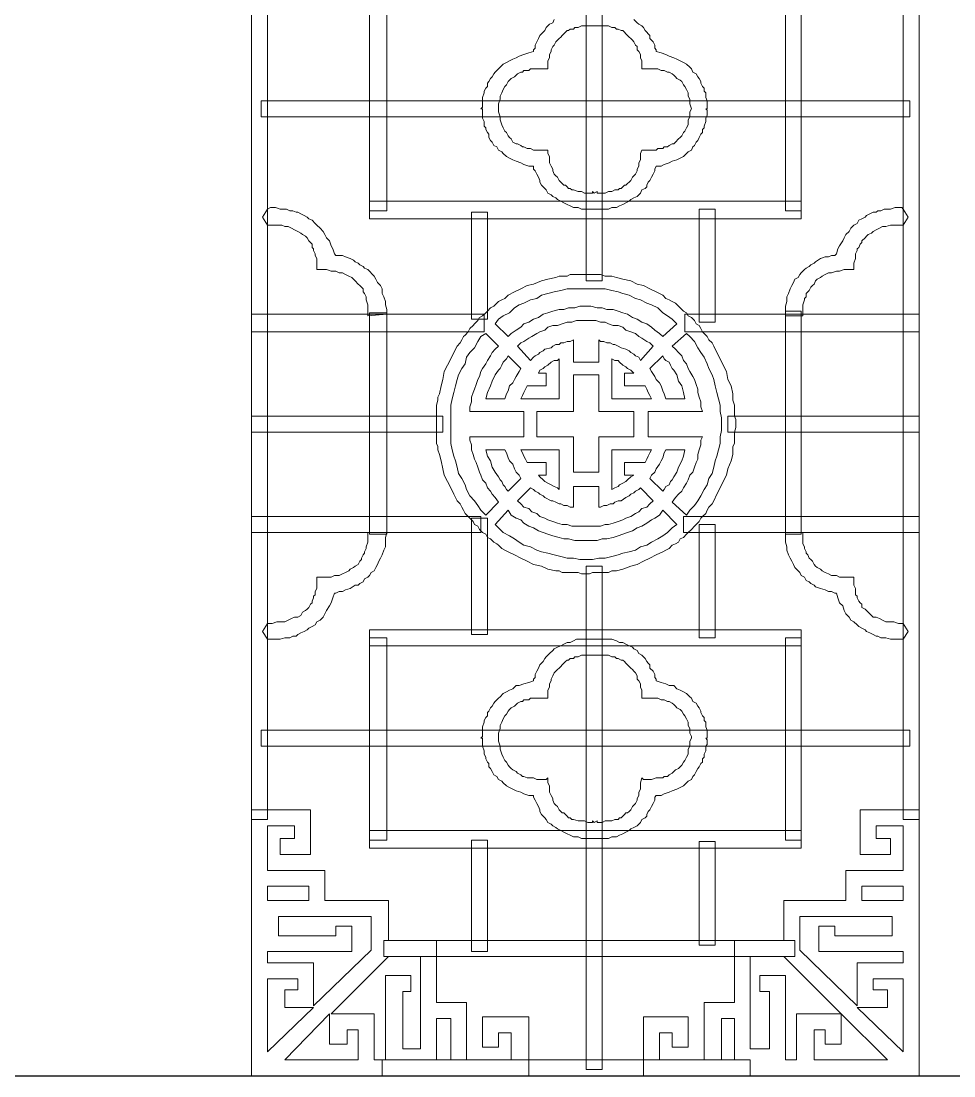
# Model space of a CAD drawing. Extents: x -66030 to 95157, y -13132 to 45879.
# Drawn here: x -54355 to -52068, y 24423 to 27008 of the extents above; entities that cross this region are included whole.
import ezdxf

# ---------------------------------------------------------------- set-up
doc = ezdxf.new("R2010")
doc.units = 0
doc.header["$LTSCALE"] = 100
doc.header["$MEASUREMENT"] = 0
doc.layers.get('0').update_dxf_attribs({"linetype": 'CONTINUOUS'})
doc.layers.add('3', color=11, linetype='CONTINUOUS')

msp = doc.modelspace()

# ---------------------------------------------------------------- linework, layer by layer
at = {"lineweight": 0}
for points in [[(-53790, 25051.4), (-53790, 28512.1), (-53750.9, 28512.1), (-53750.9, 25051.4), (-53790, 25051.4)], [(-52153.4, 25051.4), (-52153.4, 28512.1), (-52192.4, 28512.1), (-52192.4, 25051.4), (-52153.4, 25051.4)], [(-52969.7, 26371.7), (-52969.7, 27211.4), (-52930.7, 27211.4), (-52930.7, 26371.7), (-52969.7, 26371.7)], [(-53500.9, 26543.5), (-53500.9, 27043.5), (-53458, 27043.5), (-53458, 26543.5), (-53500.9, 26543.5)], [(-52481.5, 26543.5), (-52481.5, 27043.5), (-52442.4, 27043.5), (-52442.4, 26543.5), (-52481.5, 26543.5)], [(-52711.9, 26793.5), (-52711.9, 26793.5), (-52715.8, 26785.7), (-52715.8, 26774), (-52719.7, 26766.2), (-52719.7, 26754.4), (-52723.6, 26746.6), (-52727.6, 26738.8), (-52731.5, 26734.9), (-52735.4, 26727.1), (-52739.3, 26723.2), (-52743.2, 26719.3), (-52751, 26711.5), (-52754.9, 26707.6), (-52758.8, 26707.6), (-52766.6, 26703.7), (-52770.5, 26699.8), (-52778.3, 26699.8), (-52782.2, 26695.8), (-52786.1, 26695.8), (-52794, 26695.8), (-52797.9, 26691.9), (-52809.6, 26691.9), (-52817.4, 26691.9), (-52825.2, 26691.9), (-52829.1, 26691.9), (-52833, 26691.9), (-52836.9, 26684.1), (-52836.9, 26676.3), (-52836.9, 26668.5), (-52840.8, 26660.7), (-52840.8, 26652.9), (-52844.7, 26645.1), (-52844.7, 26641.2), (-52848.6, 26633.4), (-52852.5, 26629.4), (-52856.4, 26625.5), (-52860.4, 26617.7), (-52864.3, 26613.8), (-52868.2, 26609.9), (-52872.1, 26606), (-52876, 26606), (-52879.9, 26602.1), (-52883.8, 26598.2), (-52887.7, 26598.2), (-52891.6, 26594.3), (-52899.4, 26594.3), (-52907.2, 26590.4), (-52915, 26590.4), (-52922.8, 26586.5), (-52930.7, 26586.5), (-52938.5, 26586.5), (-52942.4, 26586.5), (-52942.4, 26590.4), (-52950.2, 26586.5), (-52954.1, 26590.4), (-52954.1, 26586.5), (-52961.9, 26586.5), (-52965.8, 26586.5), (-52973.6, 26586.5), (-52981.4, 26590.4), (-52989.3, 26590.4), (-53001, 26594.3), (-53004.9, 26594.3), (-53008.8, 26598.2), (-53012.7, 26598.2), (-53016.6, 26602.1), (-53020.5, 26606), (-53024.4, 26606), (-53028.3, 26609.9), (-53032.2, 26613.8), (-53036.1, 26617.7), (-53040, 26625.5), (-53043.9, 26629.4), (-53047.8, 26633.4), (-53051.7, 26641.2), (-53051.7, 26645.1), (-53055.7, 26652.9), (-53059.6, 26660.7), (-53059.6, 26668.5), (-53059.6, 26676.3), (-53063.5, 26684.1), (-53063.5, 26691.9), (-53067.4, 26691.9), (-53075.2, 26691.9), (-53079.1, 26691.9), (-53090.8, 26691.9), (-53098.6, 26691.9), (-53106.4, 26695.8), (-53110.3, 26695.8), (-53114.2, 26695.8), (-53122.1, 26699.8), (-53126, 26699.8), (-53129.9, 26703.7), (-53137.7, 26707.6), (-53141.6, 26707.6), (-53149.4, 26711.5), (-53153.3, 26719.3), (-53157.2, 26723.2), (-53161.1, 26727.1), (-53165, 26734.9), (-53168.9, 26738.8), (-53172.8, 26746.6), (-53176.7, 26754.4), (-53180.6, 26766.2), (-53180.6, 26774), (-53184.5, 26785.7), (-53184.5, 26793.5), (-53184.5, 26793.5), (-53184.5, 26805.2), (-53180.6, 26816.9), (-53180.6, 26824.7), (-53176.7, 26832.6), (-53172.8, 26840.4), (-53168.9, 26848.2), (-53165, 26852.1), (-53161.1, 26859.9), (-53157.2, 26863.8), (-53153.3, 26867.7), (-53145.5, 26871.6), (-53141.6, 26875.5), (-53137.7, 26879.4), (-53129.9, 26883.3), (-53126, 26883.3), (-53122.1, 26887.2), (-53114.2, 26887.2), (-53110.3, 26887.2), (-53106.4, 26891.1), (-53098.6, 26891.1), (-53090.8, 26891.1), (-53083, 26891.1), (-53075.2, 26891.1), (-53067.4, 26891.1), (-53063.5, 26891.1), (-53063.5, 26899), (-53063.5, 26910.7), (-53059.6, 26918.5), (-53059.6, 26926.3), (-53055.7, 26934.1), (-53055.7, 26938), (-53051.7, 26945.8), (-53047.8, 26949.7), (-53043.9, 26957.5), (-53040, 26961.5), (-53036.1, 26965.4), (-53032.2, 26969.3), (-53028.3, 26973.2), (-53024.4, 26977.1), (-53020.5, 26981), (-53016.6, 26984.9), (-53012.7, 26984.9), (-53008.8, 26988.8), (-53001, 26988.8), (-52997.1, 26992.7), (-52989.3, 26992.7), (-52981.4, 26996.6), (-52973.6, 26996.6), (-52965.8, 26996.6), (-52958, 26996.6), (-52954.1, 26996.6), (-52954.1, 26996.6), (-52950.2, 26996.6), (-52946.3, 26996.6), (-52946.3, 26996.6), (-52938.5, 26996.6), (-52934.6, 26996.6), (-52926.8, 26996.6), (-52915, 26996.6), (-52907.2, 26992.7), (-52899.4, 26992.7), (-52895.5, 26988.8), (-52891.6, 26988.8), (-52883.8, 26984.9), (-52879.9, 26984.9), (-52876, 26981), (-52872.1, 26977.1), (-52868.2, 26973.2), (-52864.3, 26969.3), (-52860.4, 26965.4), (-52856.4, 26961.5), (-52852.5, 26957.5), (-52848.6, 26949.7), (-52844.7, 26945.8), (-52844.7, 26938), (-52840.8, 26934.1), (-52836.9, 26926.3), (-52836.9, 26918.5), (-52833, 26910.7), (-52833, 26899), (-52833, 26891.1), (-52829.1, 26891.1), (-52821.3, 26891.1), (-52817.4, 26891.1), (-52805.7, 26891.1), (-52797.9, 26891.1), (-52794, 26891.1), (-52786.1, 26887.2), (-52782.2, 26887.2), (-52778.3, 26887.2), (-52770.5, 26883.3), (-52766.6, 26883.3), (-52758.8, 26879.4), (-52754.9, 26875.5), (-52751, 26871.6), (-52747.1, 26867.7), (-52739.3, 26863.8), (-52735.4, 26859.9), (-52731.5, 26852.1), (-52727.6, 26848.2), (-52723.6, 26840.4), (-52719.7, 26832.6), (-52719.7, 26824.7), (-52715.8, 26816.9), (-52715.8, 26805.2), (-52711.9, 26793.5)], [(-52176.8, 26813), (-53766.5, 26813), (-53766.5, 26774), (-52176.8, 26774), (-52176.8, 26813)], [(-52442.4, 26524), (-53500.9, 26524), (-53500.9, 26567), (-52442.4, 26567), (-52442.4, 26524)], [(-53750.9, 26547.4), (-53743.1, 26551.3), (-53739.2, 26551.3), (-53731.4, 26551.3), (-53719.7, 26547.4), (-53707.9, 26547.4), (-53704, 26547.4), (-53696.2, 26543.5), (-53688.4, 26543.5), (-53680.6, 26539.6), (-53676.7, 26539.6), (-53668.9, 26535.7), (-53661.1, 26531.8), (-53653.3, 26527.9), (-53649.4, 26524), (-53641.5, 26520.1), (-53633.7, 26512.3), (-53629.8, 26508.4), (-53622, 26500.5), (-53614.2, 26492.7), (-53610.3, 26484.9), (-53606.4, 26477.1), (-53598.6, 26469.3), (-53594.7, 26457.6), (-53590.8, 26449.8), (-53586.9, 26438.1), (-53583, 26434.1), (-53575.1, 26434.1), (-53567.3, 26434.1), (-53559.5, 26430.2), (-53547.8, 26426.3), (-53540, 26422.4), (-53536.1, 26418.5), (-53528.3, 26414.6), (-53524.4, 26410.7), (-53516.6, 26406.8), (-53512.6, 26402.9), (-53504.8, 26399), (-53500.9, 26395.1), (-53493.1, 26387.3), (-53489.2, 26383.4), (-53485.3, 26375.6), (-53481.4, 26367.7), (-53473.6, 26359.9), (-53469.7, 26352.1), (-53469.7, 26340.4), (-53465.8, 26332.6), (-53461.9, 26320.9), (-53461.9, 26313.1), (-53458, 26301.3), (-53458, 26289.6), (-53504.8, 26285.7), (-53504.8, 26293.5), (-53504.8, 26297.4), (-53504.8, 26305.3), (-53504.8, 26313.1), (-53508.7, 26324.8), (-53508.7, 26328.7), (-53508.7, 26332.6), (-53512.6, 26340.4), (-53516.6, 26344.3), (-53516.6, 26352.1), (-53520.5, 26356), (-53524.4, 26359.9), (-53528.3, 26363.8), (-53536.1, 26371.7), (-53540, 26375.6), (-53543.9, 26379.5), (-53551.7, 26383.4), (-53559.5, 26387.3), (-53567.3, 26391.2), (-53575.1, 26391.2), (-53583, 26395.1), (-53594.7, 26395.1), (-53606.4, 26399), (-53618.1, 26399), (-53629.8, 26399), (-53629.8, 26402.9), (-53629.8, 26406.8), (-53629.8, 26414.6), (-53629.8, 26426.3), (-53633.7, 26434.1), (-53633.7, 26438.1), (-53637.6, 26445.9), (-53637.6, 26449.8), (-53641.5, 26453.7), (-53641.5, 26461.5), (-53645.5, 26465.4), (-53649.4, 26469.3), (-53653.3, 26477.1), (-53657.2, 26481), (-53665, 26484.9), (-53668.9, 26488.8), (-53676.7, 26492.7), (-53684.5, 26496.6), (-53692.3, 26500.5), (-53700.1, 26504.5), (-53707.9, 26504.5), (-53715.8, 26508.4), (-53727.5, 26508.4), (-53739.2, 26508.4), (-53750.9, 26508.4), (-53762.6, 26527.9), (-53750.9, 26547.4)], [(-53251, 26277.9), (-53251, 26539.6), (-53211.9, 26539.6), (-53211.9, 26277.9), (-53251, 26277.9)], [(-52692.4, 26270.1), (-52692.4, 26547.4), (-52653.3, 26547.4), (-52653.3, 26270.1), (-52692.4, 26270.1)], [(-52192.4, 26547.4), (-52196.3, 26551.3), (-52204.2, 26551.3), (-52212, 26551.3), (-52223.7, 26547.4), (-52235.4, 26547.4), (-52239.3, 26547.4), (-52247.1, 26543.5), (-52254.9, 26543.5), (-52258.8, 26539.6), (-52266.6, 26539.6), (-52274.5, 26535.7), (-52282.3, 26531.8), (-52286.2, 26527.9), (-52294, 26524), (-52301.8, 26520.1), (-52305.7, 26512.3), (-52313.5, 26508.4), (-52321.3, 26500.5), (-52325.2, 26492.7), (-52333, 26484.9), (-52337, 26477.1), (-52340.9, 26469.3), (-52348.7, 26457.6), (-52352.6, 26449.8), (-52356.5, 26438.1), (-52360.4, 26434.1), (-52368.2, 26434.1), (-52376, 26430.2), (-52383.8, 26430.2), (-52395.5, 26426.3), (-52407.3, 26418.5), (-52411.2, 26414.6), (-52419, 26410.7), (-52422.9, 26406.8), (-52430.7, 26402.9), (-52434.6, 26399), (-52442.4, 26391.2), (-52446.3, 26387.3), (-52450.2, 26379.5), (-52458, 26375.6), (-52461.9, 26367.7), (-52465.9, 26359.9), (-52469.8, 26352.1), (-52473.7, 26340.4), (-52477.6, 26332.6), (-52477.6, 26320.9), (-52481.5, 26309.2), (-52481.5, 26297.4), (-52481.5, 26285.7), (-52438.5, 26285.7), (-52438.5, 26289.6), (-52438.5, 26297.4), (-52438.5, 26305.3), (-52438.5, 26313.1), (-52434.6, 26324.8), (-52434.6, 26328.7), (-52430.7, 26332.6), (-52430.7, 26340.4), (-52426.8, 26344.3), (-52422.9, 26348.2), (-52419, 26356), (-52415.1, 26359.9), (-52411.2, 26363.8), (-52407.3, 26371.7), (-52403.4, 26375.6), (-52395.5, 26379.5), (-52391.6, 26383.4), (-52383.8, 26387.3), (-52376, 26391.2), (-52368.2, 26391.2), (-52356.5, 26395.1), (-52348.7, 26395.1), (-52337, 26399), (-52325.2, 26399), (-52313.5, 26399), (-52313.5, 26402.9), (-52313.5, 26406.8), (-52313.5, 26414.6), (-52309.6, 26426.3), (-52309.6, 26434.1), (-52309.6, 26438.1), (-52305.7, 26445.9), (-52305.7, 26449.8), (-52301.8, 26453.7), (-52297.9, 26461.5), (-52294, 26465.4), (-52294, 26469.3), (-52286.2, 26477.1), (-52282.3, 26481), (-52278.4, 26484.9), (-52270.6, 26488.8), (-52266.6, 26492.7), (-52258.8, 26496.6), (-52251, 26500.5), (-52243.2, 26504.5), (-52235.4, 26504.5), (-52223.7, 26508.4), (-52215.9, 26508.4), (-52204.2, 26508.4), (-52192.4, 26508.4), (-52180.7, 26527.9), (-52192.4, 26547.4)], [(-52602.6, 26020.1), (-52602.6, 26031.8), (-52606.5, 26039.6), (-52606.5, 26051.4), (-52606.5, 26059.2), (-52606.5, 26067), (-52610.4, 26078.7), (-52610.4, 26086.5), (-52610.4, 26094.3), (-52614.3, 26113.9), (-52622.1, 26129.5), (-52626, 26149), (-52633.8, 26164.6), (-52641.6, 26180.3), (-52649.4, 26195.9), (-52657.2, 26211.5), (-52661.1, 26219.3), (-52669, 26227.1), (-52672.9, 26234.9), (-52676.8, 26238.8), (-52684.6, 26246.7), (-52688.5, 26254.5), (-52692.4, 26262.3), (-52700.2, 26266.2), (-52704.1, 26274), (-52711.9, 26281.8), (-52719.7, 26285.7), (-52723.6, 26293.5), (-52731.5, 26297.4), (-52739.3, 26305.3), (-52743.2, 26309.2), (-52751, 26317), (-52758.8, 26320.9), (-52766.6, 26324.8), (-52774.4, 26328.7), (-52782.2, 26336.5), (-52797.9, 26344.3), (-52813.5, 26352.1), (-52829.1, 26359.9), (-52844.7, 26363.8), (-52860.4, 26371.7), (-52879.9, 26375.6), (-52895.5, 26379.5), (-52907.2, 26383.4), (-52915, 26383.4), (-52922.8, 26383.4), (-52934.6, 26387.3), (-52942.4, 26387.3), (-52954.1, 26387.3), (-52961.9, 26387.3), (-52969.7, 26387.3), (-52981.4, 26387.3), (-52989.3, 26387.3), (-53001, 26387.3), (-53008.8, 26387.3), (-53016.6, 26383.4), (-53028.3, 26383.4), (-53036.1, 26383.4), (-53043.9, 26379.5), (-53063.5, 26375.6), (-53079.1, 26371.7), (-53098.6, 26363.8), (-53114.2, 26359.9), (-53129.9, 26352.1), (-53145.5, 26344.3), (-53161.1, 26336.5), (-53168.9, 26328.7), (-53176.7, 26324.8), (-53184.5, 26320.9), (-53188.5, 26317), (-53196.3, 26309.2), (-53204.1, 26305.3), (-53211.9, 26297.4), (-53215.8, 26293.5), (-53223.6, 26285.7), (-53231.4, 26281.8), (-53235.3, 26274), (-53243.1, 26266.2), (-53247, 26262.3), (-53254.9, 26254.5), (-53258.8, 26246.7), (-53266.6, 26238.8), (-53270.5, 26234.9), (-53274.4, 26227.1), (-53278.3, 26219.3), (-53286.1, 26211.5), (-53293.9, 26195.9), (-53301.7, 26180.3), (-53309.5, 26164.6), (-53317.4, 26149), (-53321.3, 26129.5), (-53325.2, 26113.9), (-53329.1, 26094.3), (-53333, 26086.5), (-53333, 26078.7), (-53336.9, 26067), (-53336.9, 26059.2), (-53336.9, 26051.4), (-53336.9, 26039.6), (-53336.9, 26031.8), (-53336.9, 26020.1), (-53336.9, 26012.3), (-53336.9, 26000.6), (-53336.9, 25992.8), (-53336.9, 25985), (-53336.9, 25973.2), (-53333, 25965.4), (-53333, 25957.6), (-53329.1, 25945.9), (-53325.2, 25930.3), (-53321.3, 25910.7), (-53317.4, 25895.1), (-53309.5, 25879.5), (-53301.7, 25863.9), (-53293.9, 25848.3), (-53286.1, 25832.6), (-53278.3, 25824.8), (-53274.4, 25817), (-53270.5, 25809.2), (-53266.6, 25801.4), (-53258.8, 25793.6), (-53254.9, 25789.7), (-53247, 25781.9), (-53243.1, 25774), (-53235.3, 25770.1), (-53231.4, 25762.3), (-53223.6, 25754.5), (-53215.8, 25750.6), (-53211.9, 25742.8), (-53204.1, 25738.9), (-53196.3, 25731.1), (-53188.5, 25727.2), (-53184.5, 25723.3), (-53176.7, 25715.4), (-53168.9, 25711.5), (-53161.1, 25707.6), (-53145.5, 25699.8), (-53129.9, 25692), (-53114.2, 25684.2), (-53098.6, 25676.4), (-53079.1, 25672.5), (-53063.5, 25664.7), (-53043.9, 25660.8), (-53036.1, 25660.8), (-53028.3, 25656.9), (-53016.6, 25656.9), (-53008.8, 25656.9), (-53001, 25656.9), (-52989.3, 25656.9), (-52981.4, 25653), (-52969.7, 25653), (-52961.9, 25653), (-52954.1, 25656.9), (-52942.4, 25656.9), (-52934.6, 25656.9), (-52922.8, 25656.9), (-52915, 25656.9), (-52907.2, 25660.8), (-52895.5, 25660.8), (-52879.9, 25664.7), (-52860.4, 25672.5), (-52844.7, 25676.4), (-52829.1, 25684.2), (-52813.5, 25692), (-52797.9, 25699.8), (-52782.2, 25707.6), (-52774.4, 25711.5), (-52766.6, 25715.4), (-52758.8, 25723.3), (-52751, 25727.2), (-52743.2, 25731.1), (-52739.3, 25738.9), (-52731.5, 25742.8), (-52723.6, 25750.6), (-52719.7, 25754.5), (-52711.9, 25762.3), (-52704.1, 25770.1), (-52700.2, 25774), (-52692.4, 25781.9), (-52688.5, 25789.7), (-52684.6, 25793.6), (-52676.8, 25801.4), (-52672.9, 25809.2), (-52669, 25817), (-52661.1, 25824.8), (-52657.2, 25832.6), (-52649.4, 25848.3), (-52641.6, 25863.9), (-52633.8, 25879.5), (-52626, 25895.1), (-52622.1, 25910.7), (-52614.3, 25930.3), (-52610.4, 25945.9), (-52610.4, 25957.6), (-52610.4, 25965.4), (-52606.5, 25973.2), (-52606.5, 25985), (-52606.5, 25992.8), (-52606.5, 26000.6), (-52602.6, 26012.3), (-52602.6, 26020.1)], [(-52747.1, 26266.2), (-52758.8, 26277.9), (-52770.5, 26285.7), (-52782.2, 26293.5), (-52794, 26305.3), (-52809.6, 26313.1), (-52821.3, 26317), (-52836.9, 26324.8), (-52848.6, 26328.7), (-52864.3, 26336.5), (-52879.9, 26340.4), (-52891.6, 26344.3), (-52907.2, 26348.2), (-52922.8, 26352.1), (-52938.5, 26352.1), (-52954.1, 26352.1), (-52969.7, 26352.1), (-52985.3, 26352.1), (-53001, 26352.1), (-53016.6, 26352.1), (-53032.2, 26348.2), (-53047.8, 26344.3), (-53063.5, 26340.4), (-53079.1, 26336.5), (-53090.8, 26328.7), (-53106.4, 26324.8), (-53122.1, 26317), (-53133.8, 26313.1), (-53145.5, 26305.3), (-53157.2, 26293.5), (-53172.8, 26285.7), (-53184.5, 26277.9), (-53192.4, 26266.2), (-53161.1, 26234.9), (-53153.3, 26242.8), (-53141.6, 26250.6), (-53129.9, 26258.4), (-53122.1, 26266.2), (-53110.3, 26270.1), (-53098.6, 26277.9), (-53086.9, 26281.8), (-53075.2, 26289.6), (-53063.5, 26293.5), (-53051.7, 26297.4), (-53036.1, 26301.3), (-53024.4, 26301.3), (-53012.7, 26305.3), (-52997.1, 26305.3), (-52985.3, 26309.2), (-52969.7, 26309.2), (-52958, 26309.2), (-52942.4, 26305.3), (-52930.7, 26305.3), (-52918.9, 26301.3), (-52903.3, 26301.3), (-52891.6, 26297.4), (-52879.9, 26293.5), (-52868.2, 26289.6), (-52856.4, 26281.8), (-52844.7, 26277.9), (-52833, 26270.1), (-52821.3, 26266.2), (-52809.6, 26258.4), (-52801.8, 26250.6), (-52790, 26242.8), (-52782.2, 26234.9), (-52747.1, 26266.2)], [(-52481.5, 25750.6), (-52481.5, 26297.4), (-52442.4, 26297.4), (-52442.4, 25750.6), (-52481.5, 25750.6)], [(-53219.7, 26246.7), (-53790, 26246.7), (-53790, 26289.6), (-53219.7, 26289.6), (-53219.7, 26246.7)], [(-53500.9, 25750.6), (-53500.9, 26293.5), (-53458, 26293.5), (-53458, 25750.6), (-53500.9, 25750.6)], [(-52938.5, 26172.4), (-52938.5, 26192), (-52938.5, 26211.5), (-52938.5, 26227.1), (-52934.6, 26223.2), (-52926.8, 26223.2), (-52918.9, 26219.3), (-52911.1, 26219.3), (-52903.3, 26215.4), (-52899.4, 26215.4), (-52891.6, 26211.5), (-52883.8, 26207.6), (-52872.1, 26203.7), (-52864.3, 26199.8), (-52860.4, 26195.9), (-52852.5, 26192), (-52848.6, 26188.1), (-52840.8, 26184.2), (-52836.9, 26176.4), (-52805.7, 26211.5), (-52813.5, 26219.3), (-52821.3, 26223.2), (-52833, 26231), (-52840.8, 26234.9), (-52848.6, 26242.8), (-52860.4, 26246.7), (-52872.1, 26250.6), (-52879.9, 26258.4), (-52891.6, 26262.3), (-52903.3, 26262.3), (-52915, 26266.2), (-52922.8, 26270.1), (-52934.6, 26270.1), (-52946.3, 26274), (-52958, 26274), (-52969.7, 26274), (-52981.4, 26274), (-52993.2, 26274), (-53004.9, 26270.1), (-53016.6, 26270.1), (-53028.3, 26266.2), (-53040, 26262.3), (-53051.7, 26262.3), (-53063.5, 26258.4), (-53071.3, 26250.6), (-53083, 26246.7), (-53090.8, 26242.8), (-53102.5, 26234.9), (-53110.3, 26231), (-53122.1, 26223.2), (-53129.9, 26219.3), (-53137.7, 26211.5), (-53106.4, 26176.4), (-53098.6, 26184.2), (-53094.7, 26188.1), (-53086.9, 26192), (-53083, 26195.9), (-53075.2, 26199.8), (-53071.3, 26203.7), (-53055.7, 26207.6), (-53051.7, 26211.5), (-53043.9, 26215.4), (-53036.1, 26215.4), (-53032.2, 26219.3), (-53024.4, 26219.3), (-53016.6, 26223.2), (-53008.8, 26223.2), (-53001, 26227.1), (-53001, 26211.5), (-53001, 26172.4), (-52938.5, 26172.4)], [(-52153.4, 26246.7), (-52727.6, 26246.7), (-52727.6, 26289.6), (-52153.4, 26289.6), (-52153.4, 26246.7)], [(-53122.1, 26051.4), (-53122.1, 25988.9), (-53219.7, 25988.9), (-53235.3, 25988.9), (-53254.9, 25988.9), (-53254.9, 25981.1), (-53251, 25969.3), (-53251, 25957.6), (-53247, 25945.9), (-53243.1, 25934.2), (-53239.2, 25926.4), (-53235.3, 25914.7), (-53231.4, 25902.9), (-53227.5, 25895.1), (-53223.6, 25883.4), (-53215.8, 25875.6), (-53211.9, 25863.9), (-53204.1, 25856.1), (-53200.2, 25848.3), (-53192.4, 25840.4), (-53184.5, 25828.7), (-53215.8, 25797.5), (-53227.5, 25809.2), (-53235.3, 25820.9), (-53243.1, 25832.6), (-53254.9, 25844.3), (-53262.7, 25860), (-53266.6, 25871.7), (-53274.4, 25887.3), (-53282.2, 25899), (-53286.1, 25914.7), (-53290, 25930.3), (-53293.9, 25942), (-53297.8, 25957.6), (-53301.7, 25973.2), (-53301.7, 25988.9), (-53301.7, 26004.5), (-53301.7, 26020.1), (-53301.7, 26035.7), (-53301.7, 26051.4), (-53301.7, 26067), (-53297.8, 26082.6), (-53293.9, 26098.2), (-53290, 26113.9), (-53286.1, 26129.5), (-53282.2, 26141.2), (-53274.4, 26156.8), (-53266.6, 26168.5), (-53262.7, 26184.2), (-53254.9, 26195.9), (-53243.1, 26207.6), (-53235.3, 26223.2), (-53227.5, 26234.9), (-53215.8, 26242.8), (-53184.5, 26211.5), (-53192.4, 26203.7), (-53200.2, 26195.9), (-53204.1, 26188.1), (-53211.9, 26176.4), (-53215.8, 26168.5), (-53223.6, 26156.8), (-53227.5, 26149), (-53231.4, 26137.3), (-53235.3, 26129.5), (-53239.2, 26117.8), (-53243.1, 26106), (-53247, 26098.2), (-53251, 26086.5), (-53251, 26074.8), (-53254.9, 26063.1), (-53254.9, 26051.4), (-53235.3, 26051.4), (-53219.7, 26051.4), (-53176.7, 26051.4), (-53141.6, 26051.4), (-53122.1, 26051.4)], [(-52637.7, 26020.1), (-52637.7, 26035.7), (-52641.6, 26051.4), (-52641.6, 26067), (-52645.5, 26082.6), (-52649.4, 26098.2), (-52653.3, 26113.9), (-52657.2, 26129.5), (-52661.1, 26141.2), (-52669, 26156.8), (-52672.9, 26168.5), (-52680.7, 26184.2), (-52688.5, 26195.9), (-52696.3, 26207.6), (-52704.1, 26223.2), (-52715.8, 26234.9), (-52723.6, 26242.8), (-52758.8, 26211.5), (-52751, 26203.7), (-52743.2, 26195.9), (-52735.4, 26188.1), (-52731.5, 26176.4), (-52723.6, 26168.5), (-52719.7, 26156.8), (-52715.8, 26149), (-52708, 26137.3), (-52704.1, 26129.5), (-52700.2, 26117.8), (-52696.3, 26106), (-52696.3, 26098.2), (-52692.4, 26086.5), (-52688.5, 26074.8), (-52688.5, 26063.1), (-52684.6, 26051.4), (-52700.2, 26051.4), (-52719.7, 26051.4), (-52766.6, 26051.4), (-52801.8, 26051.4), (-52817.4, 26051.4), (-52817.4, 25988.9), (-52700.2, 25988.9), (-52684.6, 25988.9), (-52688.5, 25981.1), (-52688.5, 25969.3), (-52692.4, 25957.6), (-52696.3, 25945.9), (-52696.3, 25934.2), (-52700.2, 25926.4), (-52704.1, 25914.7), (-52708, 25902.9), (-52715.8, 25895.1), (-52719.7, 25883.4), (-52723.6, 25875.6), (-52731.5, 25863.9), (-52735.4, 25856.1), (-52743.2, 25848.3), (-52751, 25840.4), (-52758.8, 25828.7), (-52723.6, 25797.5), (-52715.8, 25809.2), (-52704.1, 25820.9), (-52696.3, 25832.6), (-52688.5, 25844.3), (-52680.7, 25860), (-52672.9, 25871.7), (-52669, 25887.3), (-52661.1, 25899), (-52657.2, 25914.7), (-52653.3, 25930.3), (-52649.4, 25942), (-52645.5, 25957.6), (-52641.6, 25973.2), (-52641.6, 25988.9), (-52637.7, 26004.5), (-52637.7, 26020.1)], [(-53129.9, 26156.8), (-53161.1, 26188.1), (-53165, 26180.3), (-53168.9, 26176.4), (-53172.8, 26172.4), (-53176.7, 26164.6), (-53180.6, 26156.8), (-53184.5, 26152.9), (-53192.4, 26141.2), (-53200.2, 26125.6), (-53204.1, 26113.9), (-53211.9, 26098.2), (-53215.8, 26082.6), (-53168.9, 26082.6), (-53165, 26094.3), (-53161.1, 26102.1), (-53157.2, 26113.9), (-53149.4, 26121.7), (-53145.5, 26129.5), (-53141.6, 26137.3), (-53133.8, 26149), (-53129.9, 26156.8)], [(-53114.2, 26113.9), (-53067.4, 26113.9), (-53067.4, 26145.1), (-53086.9, 26145.1), (-53083, 26152.9), (-53075.2, 26156.8), (-53071.3, 26160.7), (-53063.5, 26164.6), (-53055.7, 26172.4), (-53047.8, 26176.4), (-53040, 26176.4), (-53036.1, 26180.3), (-53036.1, 26082.6), (-53129.9, 26082.6), (-53126, 26090.4), (-53122.1, 26098.2), (-53118.1, 26106), (-53114.2, 26113.9)], [(-52876, 26113.9), (-52825.2, 26113.9), (-52821.3, 26106), (-52817.4, 26098.2), (-52813.5, 26090.4), (-52809.6, 26082.6), (-52907.2, 26082.6), (-52907.2, 26180.3), (-52899.4, 26176.4), (-52891.6, 26176.4), (-52887.7, 26172.4), (-52879.9, 26164.6), (-52872.1, 26160.7), (-52868.2, 26156.8), (-52860.4, 26152.9), (-52852.5, 26145.1), (-52876, 26145.1), (-52876, 26113.9)], [(-52813.5, 26156.8), (-52809.6, 26149), (-52801.8, 26137.3), (-52797.9, 26129.5), (-52790, 26121.7), (-52786.1, 26113.9), (-52782.2, 26102.1), (-52778.3, 26094.3), (-52774.4, 26082.6), (-52727.6, 26082.6), (-52731.5, 26098.2), (-52735.4, 26113.9), (-52743.2, 26125.6), (-52747.1, 26141.2), (-52754.9, 26152.9), (-52758.8, 26156.8), (-52762.7, 26164.6), (-52766.6, 26172.4), (-52774.4, 26176.4), (-52778.3, 26180.3), (-52782.2, 26188.1), (-52813.5, 26156.8)], [(-53090.8, 25988.9), (-53090.8, 26051.4), (-53001, 26051.4), (-53001, 26082.6), (-53001, 26141.2), (-52938.5, 26141.2), (-52938.5, 26082.6), (-52938.5, 26067), (-52938.5, 26051.4), (-52852.5, 26051.4), (-52852.5, 25988.9), (-52938.5, 25988.9), (-52938.5, 25973.2), (-52938.5, 25957.6), (-52938.5, 25902.9), (-53001, 25902.9), (-53001, 25977.1), (-53001, 25988.9), (-53090.8, 25988.9)], [(-53321.3, 26000.6), (-53790, 26000.6), (-53790, 26039.6), (-53321.3, 26039.6), (-53321.3, 26000.6)], [(-52153.4, 26000.6), (-52622.1, 26000.6), (-52622.1, 26039.6), (-52153.4, 26039.6), (-52153.4, 26000.6)], [(-53129.9, 25887.3), (-53133.8, 25895.1), (-53141.6, 25902.9), (-53145.5, 25910.7), (-53149.4, 25922.5), (-53157.2, 25930.3), (-53161.1, 25938.1), (-53165, 25949.8), (-53168.9, 25957.6), (-53215.8, 25957.6), (-53211.9, 25942), (-53204.1, 25930.3), (-53200.2, 25914.7), (-53192.4, 25902.9), (-53184.5, 25891.2), (-53180.6, 25883.4), (-53176.7, 25879.5), (-53172.8, 25871.7), (-53168.9, 25867.8), (-53165, 25860), (-53161.1, 25856.1), (-53129.9, 25887.3)], [(-53036.1, 25957.6), (-53129.9, 25957.6), (-53126, 25949.8), (-53122.1, 25942), (-53118.1, 25934.2), (-53114.2, 25926.4), (-53067.4, 25926.4), (-53067.4, 25895.1), (-53086.9, 25895.1), (-53083, 25891.2), (-53075.2, 25883.4), (-53071.3, 25879.5), (-53063.5, 25875.6), (-53055.7, 25871.7), (-53047.8, 25867.8), (-53040, 25863.9), (-53036.1, 25860), (-53036.1, 25957.6)], [(-52907.2, 25860), (-52899.4, 25863.9), (-52891.6, 25867.8), (-52887.7, 25871.7), (-52879.9, 25875.6), (-52872.1, 25879.5), (-52868.2, 25883.4), (-52860.4, 25891.2), (-52852.5, 25895.1), (-52876, 25895.1), (-52876, 25926.4), (-52825.2, 25926.4), (-52821.3, 25934.2), (-52817.4, 25942), (-52813.5, 25949.8), (-52809.6, 25957.6), (-52907.2, 25957.6), (-52907.2, 25860)], [(-52813.5, 25887.3), (-52782.2, 25856.1), (-52778.3, 25860), (-52774.4, 25867.8), (-52766.6, 25871.7), (-52762.7, 25879.5), (-52758.8, 25883.4), (-52754.9, 25891.2), (-52747.1, 25902.9), (-52743.2, 25914.7), (-52735.4, 25930.3), (-52731.5, 25942), (-52727.6, 25957.6), (-52774.4, 25957.6), (-52778.3, 25949.8), (-52782.2, 25938.1), (-52786.1, 25930.3), (-52790, 25922.5), (-52797.9, 25910.7), (-52801.8, 25902.9), (-52809.6, 25895.1), (-52813.5, 25887.3)], [(-53001, 25867.8), (-53001, 25852.2), (-53001, 25832.6), (-53001, 25817), (-53008.8, 25817), (-53016.6, 25820.9), (-53024.4, 25820.9), (-53032.2, 25824.8), (-53036.1, 25824.8), (-53043.9, 25828.7), (-53051.7, 25832.6), (-53055.7, 25832.6), (-53071.3, 25840.4), (-53075.2, 25844.3), (-53083, 25848.3), (-53086.9, 25852.2), (-53094.7, 25856.1), (-53098.6, 25860), (-53106.4, 25863.9), (-53137.7, 25832.6), (-53129.9, 25824.8), (-53122.1, 25817), (-53110.3, 25813.1), (-53102.5, 25805.3), (-53090.8, 25801.4), (-53083, 25793.6), (-53071.3, 25789.7), (-53063.5, 25785.8), (-53051.7, 25781.9), (-53040, 25777.9), (-53028.3, 25774), (-53016.6, 25774), (-53004.9, 25770.1), (-52993.2, 25770.1), (-52981.4, 25770.1), (-52969.7, 25770.1), (-52958, 25770.1), (-52946.3, 25770.1), (-52934.6, 25770.1), (-52922.8, 25774), (-52915, 25774), (-52903.3, 25777.9), (-52891.6, 25781.9), (-52879.9, 25785.8), (-52872.1, 25789.7), (-52860.4, 25793.6), (-52848.6, 25801.4), (-52840.8, 25805.3), (-52833, 25813.1), (-52821.3, 25817), (-52813.5, 25824.8), (-52805.7, 25832.6), (-52836.9, 25863.9), (-52840.8, 25860), (-52848.6, 25856.1), (-52852.5, 25852.2), (-52860.4, 25848.3), (-52864.3, 25844.3), (-52872.1, 25840.4), (-52883.8, 25832.6), (-52891.6, 25832.6), (-52899.4, 25828.7), (-52903.3, 25824.8), (-52911.1, 25824.8), (-52918.9, 25820.9), (-52926.8, 25820.9), (-52934.6, 25817), (-52938.5, 25817), (-52938.5, 25832.6), (-52938.5, 25852.2), (-52938.5, 25867.8), (-53001, 25867.8)], [(-53192.4, 25774), (-53184.5, 25766.2), (-53172.8, 25754.5), (-53157.2, 25746.7), (-53145.5, 25738.9), (-53133.8, 25731.1), (-53122.1, 25723.3), (-53106.4, 25719.4), (-53090.8, 25711.5), (-53079.1, 25707.6), (-53063.5, 25703.7), (-53047.8, 25699.8), (-53032.2, 25695.9), (-53016.6, 25692), (-53001, 25692), (-52985.3, 25688.1), (-52969.7, 25688.1), (-52954.1, 25688.1), (-52938.5, 25692), (-52922.8, 25692), (-52907.2, 25695.9), (-52891.6, 25699.8), (-52879.9, 25703.7), (-52864.3, 25707.6), (-52848.6, 25711.5), (-52836.9, 25719.4), (-52821.3, 25723.3), (-52809.6, 25731.1), (-52794, 25738.9), (-52782.2, 25746.7), (-52770.5, 25754.5), (-52758.8, 25766.2), (-52747.1, 25774), (-52782.2, 25809.2), (-52790, 25797.5), (-52801.8, 25789.7), (-52809.6, 25785.8), (-52821.3, 25777.9), (-52833, 25770.1), (-52844.7, 25766.2), (-52856.4, 25758.4), (-52868.2, 25754.5), (-52879.9, 25750.6), (-52891.6, 25746.7), (-52903.3, 25742.8), (-52918.9, 25738.9), (-52930.7, 25738.9), (-52942.4, 25735), (-52958, 25735), (-52969.7, 25735), (-52985.3, 25735), (-52997.1, 25735), (-53012.7, 25738.9), (-53024.4, 25738.9), (-53036.1, 25742.8), (-53051.7, 25746.7), (-53063.5, 25750.6), (-53075.2, 25754.5), (-53086.9, 25758.4), (-53098.6, 25766.2), (-53110.3, 25770.1), (-53122.1, 25777.9), (-53129.9, 25785.8), (-53141.6, 25789.7), (-53153.3, 25797.5), (-53161.1, 25809.2), (-53192.4, 25774)], [(-53227.5, 25754.5), (-53790, 25754.5), (-53790, 25793.6), (-53227.5, 25793.6), (-53227.5, 25754.5)], [(-53251, 25504.5), (-53251, 25789.7), (-53211.9, 25789.7), (-53211.9, 25504.5), (-53251, 25504.5)], [(-52153.4, 25754.5), (-52731.5, 25754.5), (-52731.5, 25793.6), (-52153.4, 25793.6), (-52153.4, 25754.5)], [(-53750.9, 25492.8), (-53743.1, 25492.8), (-53739.2, 25492.8), (-53731.4, 25492.8), (-53719.7, 25492.8), (-53707.9, 25496.7), (-53704, 25496.7), (-53696.2, 25496.7), (-53688.4, 25500.6), (-53680.6, 25500.6), (-53676.7, 25504.5), (-53668.9, 25508.4), (-53661.1, 25512.3), (-53653.3, 25516.2), (-53649.4, 25520.2), (-53641.5, 25524.1), (-53633.7, 25528), (-53629.8, 25535.8), (-53622, 25539.7), (-53614.2, 25547.5), (-53610.3, 25555.3), (-53606.4, 25563.1), (-53598.6, 25574.8), (-53594.7, 25582.6), (-53590.8, 25594.4), (-53586.9, 25606.1), (-53583, 25606.1), (-53575.1, 25610), (-53567.3, 25610), (-53559.5, 25613.9), (-53547.8, 25617.8), (-53536.1, 25625.6), (-53528.3, 25625.6), (-53524.4, 25629.5), (-53516.6, 25633.4), (-53512.6, 25641.2), (-53504.8, 25645.1), (-53500.9, 25649), (-53497, 25656.9), (-53489.2, 25660.8), (-53485.3, 25668.6), (-53481.4, 25676.4), (-53477.5, 25684.2), (-53473.6, 25692), (-53469.7, 25699.8), (-53465.8, 25711.5), (-53461.9, 25719.4), (-53461.9, 25731.1), (-53461.9, 25742.8), (-53458, 25754.5), (-53504.8, 25754.5), (-53504.8, 25750.6), (-53504.8, 25746.7), (-53504.8, 25738.9), (-53504.8, 25731.1), (-53508.7, 25719.4), (-53508.7, 25715.4), (-53512.6, 25707.6), (-53512.6, 25703.7), (-53516.6, 25699.8), (-53520.5, 25692), (-53520.5, 25688.1), (-53524.4, 25684.2), (-53528.3, 25676.4), (-53536.1, 25672.5), (-53540, 25668.6), (-53547.8, 25664.7), (-53551.7, 25660.8), (-53559.5, 25656.9), (-53567.3, 25653), (-53575.1, 25649), (-53586.9, 25649), (-53594.7, 25645.1), (-53606.4, 25645.1), (-53618.1, 25645.1), (-53629.8, 25645.1), (-53629.8, 25641.2), (-53629.8, 25633.4), (-53629.8, 25625.6), (-53629.8, 25617.8), (-53633.7, 25610), (-53633.7, 25602.2), (-53637.6, 25598.3), (-53637.6, 25594.4), (-53641.5, 25586.6), (-53641.5, 25582.6), (-53645.5, 25578.7), (-53649.4, 25570.9), (-53653.3, 25567), (-53657.2, 25563.1), (-53665, 25559.2), (-53668.9, 25551.4), (-53676.7, 25547.5), (-53684.5, 25547.5), (-53692.3, 25543.6), (-53700.1, 25539.7), (-53707.9, 25535.8), (-53715.8, 25535.8), (-53727.5, 25535.8), (-53739.2, 25531.9), (-53750.9, 25531.9), (-53762.6, 25512.3), (-53750.9, 25492.8)], [(-52692.4, 25496.7), (-52692.4, 25774), (-52653.3, 25774), (-52653.3, 25496.7), (-52692.4, 25496.7)], [(-52192.4, 25492.8), (-52196.3, 25492.8), (-52204.2, 25492.8), (-52212, 25492.8), (-52223.7, 25492.8), (-52235.4, 25496.7), (-52239.3, 25496.7), (-52247.1, 25496.7), (-52254.9, 25500.6), (-52258.8, 25500.6), (-52266.6, 25504.5), (-52274.5, 25508.4), (-52282.3, 25512.3), (-52286.2, 25516.2), (-52294, 25520.2), (-52301.8, 25524.1), (-52305.7, 25528), (-52313.5, 25535.8), (-52321.3, 25539.7), (-52325.2, 25547.5), (-52333, 25555.3), (-52337, 25563.1), (-52340.9, 25574.8), (-52348.7, 25582.6), (-52352.6, 25594.4), (-52356.5, 25606.1), (-52360.4, 25606.1), (-52368.2, 25610), (-52376, 25610), (-52383.8, 25613.9), (-52395.5, 25617.8), (-52407.3, 25621.7), (-52411.2, 25625.6), (-52419, 25629.5), (-52422.9, 25633.4), (-52430.7, 25637.3), (-52434.6, 25645.1), (-52442.4, 25649), (-52446.3, 25656.9), (-52450.2, 25660.8), (-52458, 25668.6), (-52461.9, 25676.4), (-52465.9, 25684.2), (-52469.8, 25692), (-52473.7, 25699.8), (-52477.6, 25711.5), (-52477.6, 25719.4), (-52481.5, 25731.1), (-52481.5, 25742.8), (-52481.5, 25754.5), (-52438.5, 25754.5), (-52438.5, 25750.6), (-52438.5, 25746.7), (-52438.5, 25738.9), (-52438.5, 25727.2), (-52434.6, 25719.4), (-52434.6, 25715.4), (-52430.7, 25707.6), (-52430.7, 25703.7), (-52426.8, 25699.8), (-52422.9, 25692), (-52419, 25688.1), (-52415.1, 25684.2), (-52411.2, 25676.4), (-52407.3, 25672.5), (-52403.4, 25668.6), (-52395.5, 25664.7), (-52391.6, 25660.8), (-52383.8, 25656.9), (-52376, 25653), (-52368.2, 25649), (-52356.5, 25649), (-52348.7, 25645.1), (-52337, 25645.1), (-52325.2, 25645.1), (-52313.5, 25645.1), (-52313.5, 25641.2), (-52313.5, 25633.4), (-52313.5, 25625.6), (-52309.6, 25617.8), (-52309.6, 25610), (-52309.6, 25602.2), (-52305.7, 25598.3), (-52305.7, 25594.4), (-52301.8, 25586.6), (-52297.9, 25582.6), (-52294, 25578.7), (-52294, 25570.9), (-52286.2, 25567), (-52282.3, 25563.1), (-52278.4, 25559.2), (-52270.6, 25551.4), (-52266.6, 25547.5), (-52258.8, 25547.5), (-52251, 25543.6), (-52243.2, 25539.7), (-52235.4, 25535.8), (-52223.7, 25535.8), (-52215.9, 25535.8), (-52204.2, 25531.9), (-52192.4, 25531.9), (-52180.7, 25512.3), (-52192.4, 25492.8)], [(-52969.7, 24438.2), (-52969.7, 25672.5), (-52930.7, 25672.5), (-52930.7, 24438.2), (-52969.7, 24438.2)], [(-52442.4, 25477.2), (-53500.9, 25477.2), (-53500.9, 25516.2), (-52442.4, 25516.2), (-52442.4, 25477.2)], [(-53500.9, 25000.7), (-53500.9, 25496.7), (-53458, 25496.7), (-53458, 25000.7), (-53500.9, 25000.7)], [(-52481.5, 25000.7), (-52481.5, 25496.7), (-52442.4, 25496.7), (-52442.4, 25000.7), (-52481.5, 25000.7)], [(-53223.6, 25246.7), (-53223.6, 25242.8), (-53223.6, 25235), (-53223.6, 25231.1), (-53219.7, 25219.4), (-53219.7, 25211.6), (-53215.8, 25203.8), (-53215.8, 25199.9), (-53211.9, 25192), (-53208, 25188.1), (-53208, 25180.3), (-53204.1, 25176.4), (-53200.2, 25168.6), (-53196.3, 25160.8), (-53188.5, 25156.9), (-53184.5, 25149.1), (-53176.7, 25145.2), (-53172.8, 25141.3), (-53165, 25133.5), (-53157.2, 25129.6), (-53149.4, 25125.6), (-53141.6, 25121.7), (-53129.9, 25117.8), (-53122.1, 25113.9), (-53110.3, 25110), (-53098.6, 25110), (-53098.6, 25106.1), (-53094.7, 25098.3), (-53090.8, 25090.5), (-53086.9, 25082.7), (-53083, 25074.9), (-53083, 25071), (-53079.1, 25063.2), (-53075.2, 25059.2), (-53071.3, 25055.3), (-53067.4, 25051.4), (-53063.5, 25043.6), (-53055.7, 25039.7), (-53051.7, 25035.8), (-53043.9, 25031.9), (-53040, 25028), (-53032.2, 25024.1), (-53024.4, 25020.2), (-53016.6, 25016.3), (-53008.8, 25012.4), (-53001, 25008.5), (-52989.3, 25008.5), (-52981.4, 25004.6), (-52969.7, 25004.6), (-52961.9, 25004.6), (-52950.2, 25004.6), (-52938.5, 25004.6), (-52926.8, 25004.6), (-52915, 25004.6), (-52907.2, 25008.5), (-52895.5, 25008.5), (-52887.7, 25012.4), (-52879.9, 25016.3), (-52872.1, 25020.2), (-52864.3, 25024.1), (-52860.4, 25028), (-52852.5, 25031.9), (-52844.7, 25035.8), (-52840.8, 25039.7), (-52836.9, 25043.6), (-52833, 25051.4), (-52825.2, 25055.3), (-52821.3, 25059.2), (-52821.3, 25063.2), (-52817.4, 25071), (-52813.5, 25074.9), (-52809.6, 25082.7), (-52805.7, 25090.5), (-52801.8, 25098.3), (-52801.8, 25106.1), (-52797.9, 25110), (-52786.1, 25110), (-52778.3, 25113.9), (-52766.6, 25117.8), (-52758.8, 25121.7), (-52747.1, 25125.6), (-52739.3, 25129.6), (-52731.5, 25133.5), (-52723.6, 25141.3), (-52719.7, 25145.2), (-52711.9, 25149.1), (-52708, 25156.9), (-52704.1, 25160.8), (-52700.2, 25168.6), (-52696.3, 25176.4), (-52692.4, 25180.3), (-52688.5, 25188.1), (-52684.6, 25192), (-52684.6, 25199.9), (-52680.7, 25203.8), (-52680.7, 25211.6), (-52676.8, 25219.4), (-52676.8, 25231.1), (-52672.9, 25235), (-52672.9, 25242.8), (-52672.9, 25246.7), (-52676.8, 25250.6), (-52672.9, 25250.6), (-52672.9, 25254.5), (-52672.9, 25262.4), (-52672.9, 25270.2), (-52676.8, 25278), (-52676.8, 25289.7), (-52680.7, 25293.6), (-52680.7, 25301.4), (-52684.6, 25305.3), (-52688.5, 25313.1), (-52688.5, 25317), (-52692.4, 25324.9), (-52696.3, 25328.8), (-52700.2, 25336.6), (-52708, 25340.5), (-52711.9, 25348.3), (-52715.8, 25352.2), (-52723.6, 25360), (-52731.5, 25363.9), (-52739.3, 25367.8), (-52747.1, 25371.7), (-52754.9, 25379.5), (-52766.6, 25379.5), (-52774.4, 25383.4), (-52786.1, 25387.3), (-52797.9, 25391.3), (-52797.9, 25395.2), (-52801.8, 25399.1), (-52801.8, 25406.9), (-52805.7, 25414.7), (-52813.5, 25422.5), (-52813.5, 25430.3), (-52817.4, 25434.2), (-52821.3, 25438.1), (-52825.2, 25445.9), (-52829.1, 25449.8), (-52833, 25453.7), (-52840.8, 25457.7), (-52844.7, 25465.5), (-52852.5, 25469.4), (-52856.4, 25473.3), (-52864.3, 25477.2), (-52872.1, 25481.1), (-52879.9, 25485), (-52887.7, 25485), (-52895.5, 25488.9), (-52907.2, 25492.8), (-52915, 25492.8), (-52926.8, 25492.8), (-52938.5, 25492.8), (-52950.2, 25492.8), (-52961.9, 25492.8), (-52969.7, 25492.8), (-52981.4, 25492.8), (-52993.2, 25492.8), (-53001, 25488.9), (-53008.8, 25485), (-53016.6, 25485), (-53024.4, 25481.1), (-53032.2, 25477.2), (-53040, 25473.3), (-53047.8, 25469.4), (-53051.7, 25465.5), (-53059.6, 25457.7), (-53063.5, 25453.7), (-53067.4, 25449.8), (-53071.3, 25445.9), (-53075.2, 25438.1), (-53079.1, 25434.2), (-53083, 25430.3), (-53086.9, 25422.5), (-53090.8, 25414.7), (-53094.7, 25406.9), (-53094.7, 25399.1), (-53098.6, 25395.2), (-53098.6, 25391.3), (-53110.3, 25387.3), (-53122.1, 25383.4), (-53133.8, 25379.5), (-53141.6, 25379.5), (-53149.4, 25371.7), (-53157.2, 25367.8), (-53165, 25363.9), (-53172.8, 25360), (-53180.6, 25352.2), (-53184.5, 25348.3), (-53192.4, 25340.5), (-53196.3, 25336.6), (-53200.2, 25328.8), (-53204.1, 25324.9), (-53208, 25317), (-53211.9, 25313.1), (-53211.9, 25305.3), (-53215.8, 25301.4), (-53219.7, 25293.6), (-53219.7, 25289.7), (-53223.6, 25278), (-53223.6, 25270.2), (-53223.6, 25262.4), (-53223.6, 25254.5), (-53227.5, 25250.6), (-53223.6, 25250.6), (-53223.6, 25246.7)], [(-52711.9, 25254.5), (-52711.9, 25250.6), (-52715.8, 25242.8), (-52715.8, 25231.1), (-52719.7, 25223.3), (-52719.7, 25211.6), (-52723.6, 25203.8), (-52727.6, 25196), (-52731.5, 25192), (-52735.4, 25184.2), (-52739.3, 25180.3), (-52743.2, 25176.4), (-52751, 25172.5), (-52754.9, 25168.6), (-52758.8, 25164.7), (-52766.6, 25160.8), (-52770.5, 25156.9), (-52778.3, 25156.9), (-52782.2, 25153), (-52786.1, 25153), (-52794, 25153), (-52797.9, 25153), (-52809.6, 25149.1), (-52817.4, 25149.1), (-52825.2, 25149.1), (-52829.1, 25149.1), (-52833, 25153), (-52836.9, 25141.3), (-52836.9, 25133.5), (-52836.9, 25125.6), (-52840.8, 25117.8), (-52840.8, 25110), (-52844.7, 25102.2), (-52844.7, 25098.3), (-52848.6, 25090.5), (-52852.5, 25086.6), (-52856.4, 25082.7), (-52860.4, 25074.9), (-52864.3, 25071), (-52868.2, 25067.1), (-52872.1, 25067.1), (-52876, 25063.2), (-52879.9, 25059.2), (-52883.8, 25055.3), (-52887.7, 25055.3), (-52891.6, 25051.4), (-52899.4, 25051.4), (-52907.2, 25047.5), (-52915, 25047.5), (-52922.8, 25047.5), (-52930.7, 25043.6), (-52938.5, 25043.6), (-52942.4, 25043.6), (-52942.4, 25047.5), (-52950.2, 25043.6), (-52954.1, 25047.5), (-52954.1, 25043.6), (-52961.9, 25043.6), (-52965.8, 25043.6), (-52973.6, 25047.5), (-52981.4, 25047.5), (-52989.3, 25047.5), (-53001, 25051.4), (-53004.9, 25051.4), (-53008.8, 25055.3), (-53012.7, 25055.3), (-53016.6, 25059.2), (-53020.5, 25063.2), (-53024.4, 25067.1), (-53028.3, 25067.1), (-53032.2, 25071), (-53036.1, 25074.9), (-53040, 25082.7), (-53043.9, 25086.6), (-53047.8, 25090.5), (-53051.7, 25098.3), (-53051.7, 25102.2), (-53055.7, 25110), (-53059.6, 25117.8), (-53059.6, 25125.6), (-53059.6, 25133.5), (-53063.5, 25141.3), (-53063.5, 25153), (-53067.4, 25149.1), (-53075.2, 25149.1), (-53079.1, 25149.1), (-53090.8, 25149.1), (-53098.6, 25153), (-53106.4, 25153), (-53110.3, 25153), (-53114.2, 25153), (-53122.1, 25156.9), (-53126, 25156.9), (-53129.9, 25160.8), (-53137.7, 25164.7), (-53141.6, 25168.6), (-53149.4, 25172.5), (-53153.3, 25176.4), (-53157.2, 25180.3), (-53161.1, 25184.2), (-53165, 25192), (-53168.9, 25196), (-53172.8, 25203.8), (-53176.7, 25211.6), (-53180.6, 25223.3), (-53180.6, 25231.1), (-53184.5, 25242.8), (-53184.5, 25250.6), (-53184.5, 25254.5), (-53184.5, 25262.4), (-53180.6, 25274.1), (-53180.6, 25281.9), (-53176.7, 25289.7), (-53172.8, 25297.5), (-53168.9, 25305.3), (-53165, 25309.2), (-53161.1, 25317), (-53157.2, 25320.9), (-53153.3, 25324.9), (-53145.5, 25328.8), (-53141.6, 25332.7), (-53137.7, 25336.6), (-53129.9, 25340.5), (-53126, 25340.5), (-53122.1, 25344.4), (-53114.2, 25344.4), (-53110.3, 25344.4), (-53106.4, 25348.3), (-53098.6, 25348.3), (-53090.8, 25348.3), (-53083, 25348.3), (-53075.2, 25348.3), (-53067.4, 25348.3), (-53063.5, 25348.3), (-53063.5, 25356.1), (-53063.5, 25367.8), (-53059.6, 25375.6), (-53059.6, 25383.4), (-53055.7, 25391.3), (-53055.7, 25395.2), (-53051.7, 25403), (-53047.8, 25410.8), (-53043.9, 25414.7), (-53040, 25418.6), (-53036.1, 25422.5), (-53032.2, 25426.4), (-53028.3, 25430.3), (-53024.4, 25434.2), (-53020.5, 25438.1), (-53016.6, 25442), (-53012.7, 25442), (-53008.8, 25445.9), (-53001, 25445.9), (-52997.1, 25449.8), (-52989.3, 25449.8), (-52981.4, 25453.7), (-52973.6, 25453.7), (-52965.8, 25453.7), (-52958, 25453.7), (-52954.1, 25453.7), (-52954.1, 25453.7), (-52950.2, 25453.7), (-52946.3, 25453.7), (-52946.3, 25453.7), (-52938.5, 25453.7), (-52934.6, 25453.7), (-52926.8, 25453.7), (-52915, 25453.7), (-52907.2, 25449.8), (-52899.4, 25449.8), (-52895.5, 25445.9), (-52891.6, 25445.9), (-52883.8, 25442), (-52879.9, 25442), (-52876, 25438.1), (-52872.1, 25434.2), (-52868.2, 25430.3), (-52864.3, 25426.4), (-52860.4, 25422.5), (-52856.4, 25418.6), (-52852.5, 25414.7), (-52848.6, 25410.8), (-52844.7, 25403), (-52844.7, 25395.2), (-52840.8, 25391.3), (-52836.9, 25383.4), (-52836.9, 25375.6), (-52833, 25367.8), (-52833, 25356.1), (-52833, 25348.3), (-52829.1, 25348.3), (-52821.3, 25348.3), (-52817.4, 25348.3), (-52805.7, 25348.3), (-52797.9, 25348.3), (-52794, 25348.3), (-52786.1, 25344.4), (-52782.2, 25344.4), (-52778.3, 25344.4), (-52770.5, 25340.5), (-52766.6, 25340.5), (-52758.8, 25336.6), (-52754.9, 25332.7), (-52751, 25328.8), (-52747.1, 25324.9), (-52739.3, 25320.9), (-52735.4, 25317), (-52731.5, 25309.2), (-52727.6, 25305.3), (-52723.6, 25297.5), (-52719.7, 25289.7), (-52719.7, 25281.9), (-52715.8, 25274.1), (-52715.8, 25262.4), (-52711.9, 25254.5)], [(-52176.8, 25270.2), (-53766.5, 25270.2), (-53766.5, 25231.1), (-52176.8, 25231.1), (-52176.8, 25270.2)], [(-53454.1, 24754.6), (-53336.9, 24754.6), (-53336.9, 24754.6), (-53336.9, 24602.2), (-53262.7, 24602.2), (-53262.7, 24461.6), (-53153.3, 24461.6), (-53153.3, 24528), (-53184.5, 24528), (-53184.5, 24492.9), (-53223.6, 24492.9), (-53223.6, 24567.1), (-53110.3, 24567.1), (-53110.3, 24422.6), (-53375.9, 24422.6), (-53375.9, 24422.6), (-53790, 24422.6), (-53790, 25074.9), (-53645.5, 25074.9), (-53645.5, 24965.5), (-53719.7, 24965.5), (-53719.7, 25004.6), (-53684.5, 25004.6), (-53684.5, 25035.8), (-53750.9, 25035.8), (-53750.9, 24926.4), (-53610.3, 24926.4), (-53610.3, 24852.2), (-53454.1, 24852.2), (-53454.1, 24848.3), (-53454.1, 24754.6)], [(-52485.4, 24754.6), (-52602.6, 24754.6), (-52606.5, 24754.6), (-52606.5, 24602.2), (-52680.7, 24602.2), (-52680.7, 24461.6), (-52790, 24461.6), (-52790, 24528), (-52758.8, 24528), (-52758.8, 24492.9), (-52719.7, 24492.9), (-52719.7, 24567.1), (-52829.1, 24567.1), (-52829.1, 24422.6), (-52567.4, 24422.6), (-52567.4, 24422.6), (-52153.4, 24422.6), (-52153.4, 25074.9), (-52297.9, 25074.9), (-52297.9, 24965.5), (-52223.7, 24965.5), (-52223.7, 25004.6), (-52258.8, 25004.6), (-52258.8, 25035.8), (-52192.4, 25035.8), (-52192.4, 24926.4), (-52333, 24926.4), (-52333, 24852.2), (-52485.4, 24852.2), (-52485.4, 24848.3), (-52485.4, 24754.6)], [(-52442.4, 24981.1), (-53500.9, 24981.1), (-53500.9, 25024.1), (-52442.4, 25024.1), (-52442.4, 24981.1)], [(-53251, 24727.2), (-53251, 25000.7), (-53211.9, 25000.7), (-53211.9, 24727.2), (-53251, 24727.2)], [(-52692.4, 24742.9), (-52692.4, 24996.8), (-52653.3, 24996.8), (-52653.3, 24742.9), (-52692.4, 24742.9)], [(-53750.9, 24852.2), (-53750.9, 24887.4), (-53649.4, 24887.4), (-53649.4, 24852.2), (-53750.9, 24852.2)], [(-52192.4, 24852.2), (-52192.4, 24887.4), (-52294, 24887.4), (-52294, 24852.2), (-52192.4, 24852.2)], [(-53497, 24731.1), (-53637.6, 24594.4), (-53637.6, 24699.9), (-53750.9, 24699.9), (-53750.9, 24727.2), (-53543.9, 24727.2), (-53543.9, 24789.7), (-53583, 24789.7), (-53583, 24766.3), (-53723.6, 24766.3), (-53723.6, 24813.2), (-53497, 24813.2), (-53497, 24731.1)], [(-52446.3, 24731.1), (-52305.7, 24594.4), (-52305.7, 24699.9), (-52192.4, 24699.9), (-52192.4, 24727.2), (-52399.4, 24727.2), (-52399.4, 24789.7), (-52360.4, 24789.7), (-52360.4, 24766.3), (-52219.8, 24766.3), (-52219.8, 24813.2), (-52446.3, 24813.2), (-52446.3, 24731.1)], [(-52458, 24715.5), (-53465.8, 24715.5), (-53465.8, 24754.6), (-52458, 24754.6), (-52458, 24715.5)], [(-53454.1, 24715.5), (-53594.7, 24574.9), (-53489.2, 24574.9), (-53489.2, 24461.6), (-53461.9, 24461.6), (-53461.9, 24668.7), (-53399.4, 24668.7), (-53399.4, 24629.6), (-53418.9, 24629.6), (-53418.9, 24489), (-53375.9, 24489), (-53375.9, 24715.5), (-53454.1, 24715.5)], [(-52485.4, 24715.5), (-52344.8, 24574.9), (-52454.1, 24574.9), (-52454.1, 24461.6), (-52481.5, 24461.6), (-52481.5, 24668.7), (-52544, 24668.7), (-52544, 24629.6), (-52520.5, 24629.6), (-52520.5, 24489), (-52567.4, 24489), (-52567.4, 24715.5), (-52485.4, 24715.5)], [(-53750.9, 24481.2), (-53750.9, 24660.8), (-53676.7, 24660.8), (-53676.7, 24633.5), (-53707.9, 24633.5), (-53707.9, 24590.5), (-53637.6, 24590.5), (-53750.9, 24481.2)], [(-52192.4, 24481.2), (-52192.4, 24660.8), (-52266.6, 24660.8), (-52266.6, 24633.5), (-52231.5, 24633.5), (-52231.5, 24590.5), (-52305.7, 24590.5), (-52192.4, 24481.2)], [(-53707.9, 24461.6), (-53528.3, 24461.6), (-53528.3, 24535.8), (-53555.6, 24535.8), (-53555.6, 24500.7), (-53598.6, 24500.7), (-53598.6, 24574.9), (-53707.9, 24461.6)], [(-52231.5, 24461.6), (-52411.2, 24461.6), (-52411.2, 24535.8), (-52383.8, 24535.8), (-52383.8, 24500.7), (-52344.8, 24500.7), (-52344.8, 24574.9), (-52231.5, 24461.6)], [(-53336.9, 24461.6), (-53301.7, 24461.6), (-53301.7, 24563.2), (-53336.9, 24563.2), (-53336.9, 24461.6)], [(-52606.5, 24461.6), (-52637.7, 24461.6), (-52637.7, 24563.2), (-52606.5, 24563.2), (-52606.5, 24461.6)], [(-53469.7, 24461.6), (-52567.4, 24461.6), (-52567.4, 24422.6), (-53469.7, 24422.6), (-53469.7, 24461.6)]]:
    msp.add_lwpolyline(points, close=True, dxfattribs=at)
msp.add_lwpolyline([(-53047.8, 27012.2), (-53051.7, 27004.4), (-53059.6, 27000.5), (-53063.5, 26996.6), (-53067.4, 26992.7), (-53071.3, 26984.9), (-53075.2, 26981), (-53079.1, 26977.1), (-53083, 26973.2), (-53086.9, 26965.4), (-53090.8, 26957.5), (-53094.7, 26949.7), (-53094.7, 26941.9), (-53098.6, 26938), (-53098.6, 26934.1), (-53110.3, 26930.2), (-53122.1, 26926.3), (-53133.8, 26922.4), (-53141.6, 26918.5), (-53149.4, 26914.6), (-53157.2, 26910.7), (-53165, 26906.8), (-53172.8, 26902.9), (-53180.6, 26895.1), (-53184.5, 26891.1), (-53192.4, 26883.3), (-53196.3, 26879.4), (-53200.2, 26871.6), (-53204.1, 26867.7), (-53208, 26859.9), (-53211.9, 26856), (-53211.9, 26848.2), (-53215.8, 26844.3), (-53219.7, 26836.5), (-53219.7, 26832.6), (-53223.6, 26820.8), (-53223.6, 26813), (-53223.6, 26805.2), (-53223.6, 26797.4), (-53227.5, 26793.5), (-53223.6, 26793.5), (-53223.6, 26789.6), (-53223.6, 26789.6), (-53223.6, 26785.7), (-53223.6, 26777.9), (-53223.6, 26770.1), (-53219.7, 26762.2), (-53219.7, 26750.5), (-53215.8, 26746.6), (-53215.8, 26742.7), (-53211.9, 26734.9), (-53208, 26731), (-53208, 26723.2), (-53204.1, 26715.4), (-53200.2, 26711.5), (-53196.3, 26703.7), (-53188.5, 26699.8), (-53184.5, 26691.9), (-53176.7, 26688), (-53172.8, 26684.1), (-53165, 26676.3), (-53157.2, 26672.4), (-53149.4, 26668.5), (-53141.6, 26664.6), (-53129.9, 26660.7), (-53122.1, 26656.8), (-53110.3, 26652.9), (-53098.6, 26652.9), (-53098.6, 26645.1), (-53094.7, 26641.2), (-53090.8, 26633.4), (-53086.9, 26625.5), (-53083, 26617.7), (-53083, 26613.8), (-53079.1, 26606), (-53075.2, 26602.1), (-53071.3, 26598.2), (-53067.4, 26594.3), (-53063.5, 26586.5), (-53055.7, 26582.6), (-53051.7, 26578.7), (-53043.9, 26574.8), (-53040, 26570.9), (-53032.2, 26567), (-53024.4, 26563), (-53016.6, 26559.1), (-53008.8, 26555.2), (-53001, 26551.3), (-52989.3, 26551.3), (-52981.4, 26547.4), (-52969.7, 26547.4), (-52961.9, 26547.4), (-52950.2, 26547.4), (-52938.5, 26547.4), (-52926.8, 26547.4), (-52915, 26547.4), (-52907.2, 26551.3), (-52895.5, 26551.3), (-52887.7, 26555.2), (-52879.9, 26559.1), (-52872.1, 26563), (-52864.3, 26567), (-52860.4, 26570.9), (-52852.5, 26574.8), (-52844.7, 26578.7), (-52840.8, 26582.6), (-52836.9, 26586.5), (-52833, 26594.3), (-52825.2, 26598.2), (-52821.3, 26602.1), (-52821.3, 26606), (-52817.4, 26613.8), (-52813.5, 26617.7), (-52809.6, 26625.5), (-52805.7, 26633.4), (-52801.8, 26641.2), (-52801.8, 26645.1), (-52797.9, 26652.9), (-52786.1, 26652.9), (-52778.3, 26656.8), (-52766.6, 26660.7), (-52758.8, 26664.6), (-52747.1, 26668.5), (-52739.3, 26672.4), (-52731.5, 26676.3), (-52723.6, 26684.1), (-52719.7, 26688), (-52711.9, 26691.9), (-52708, 26699.8), (-52704.1, 26703.7), (-52700.2, 26711.5), (-52696.3, 26715.4), (-52692.4, 26723.2), (-52688.5, 26731), (-52684.6, 26734.9), (-52684.6, 26742.7), (-52680.7, 26746.6), (-52680.7, 26750.5), (-52676.8, 26762.2), (-52676.8, 26770.1), (-52672.9, 26777.9), (-52672.9, 26785.7), (-52672.9, 26789.6), (-52676.8, 26793.5), (-52672.9, 26793.5), (-52672.9, 26797.4), (-52672.9, 26805.2), (-52672.9, 26813), (-52676.8, 26820.8), (-52676.8, 26832.6), (-52680.7, 26836.5), (-52680.7, 26844.3), (-52684.6, 26848.2), (-52688.5, 26856), (-52688.5, 26859.9), (-52692.4, 26867.7), (-52696.3, 26871.6), (-52700.2, 26879.4), (-52708, 26883.3), (-52711.9, 26891.1), (-52715.8, 26895.1), (-52723.6, 26902.9), (-52731.5, 26906.8), (-52739.3, 26910.7), (-52747.1, 26914.6), (-52754.9, 26918.5), (-52766.6, 26922.4), (-52774.4, 26926.3), (-52786.1, 26930.2), (-52797.9, 26934.1), (-52797.9, 26938), (-52801.8, 26941.9), (-52801.8, 26949.7), (-52805.7, 26957.5), (-52813.5, 26965.4), (-52813.5, 26973.2), (-52817.4, 26977.1), (-52821.3, 26981), (-52825.2, 26984.9), (-52829.1, 26992.7), (-52833, 26996.6), (-52840.8, 27000.5), (-52844.7, 27004.4), (-52852.5, 27012.2)], dxfattribs=at)
at = {"layer": '3'}
msp.add_line((-66009.4, 24422.6), (95156.9, 24422.6), dxfattribs=at)

doc.saveas('drawing.dxf')
